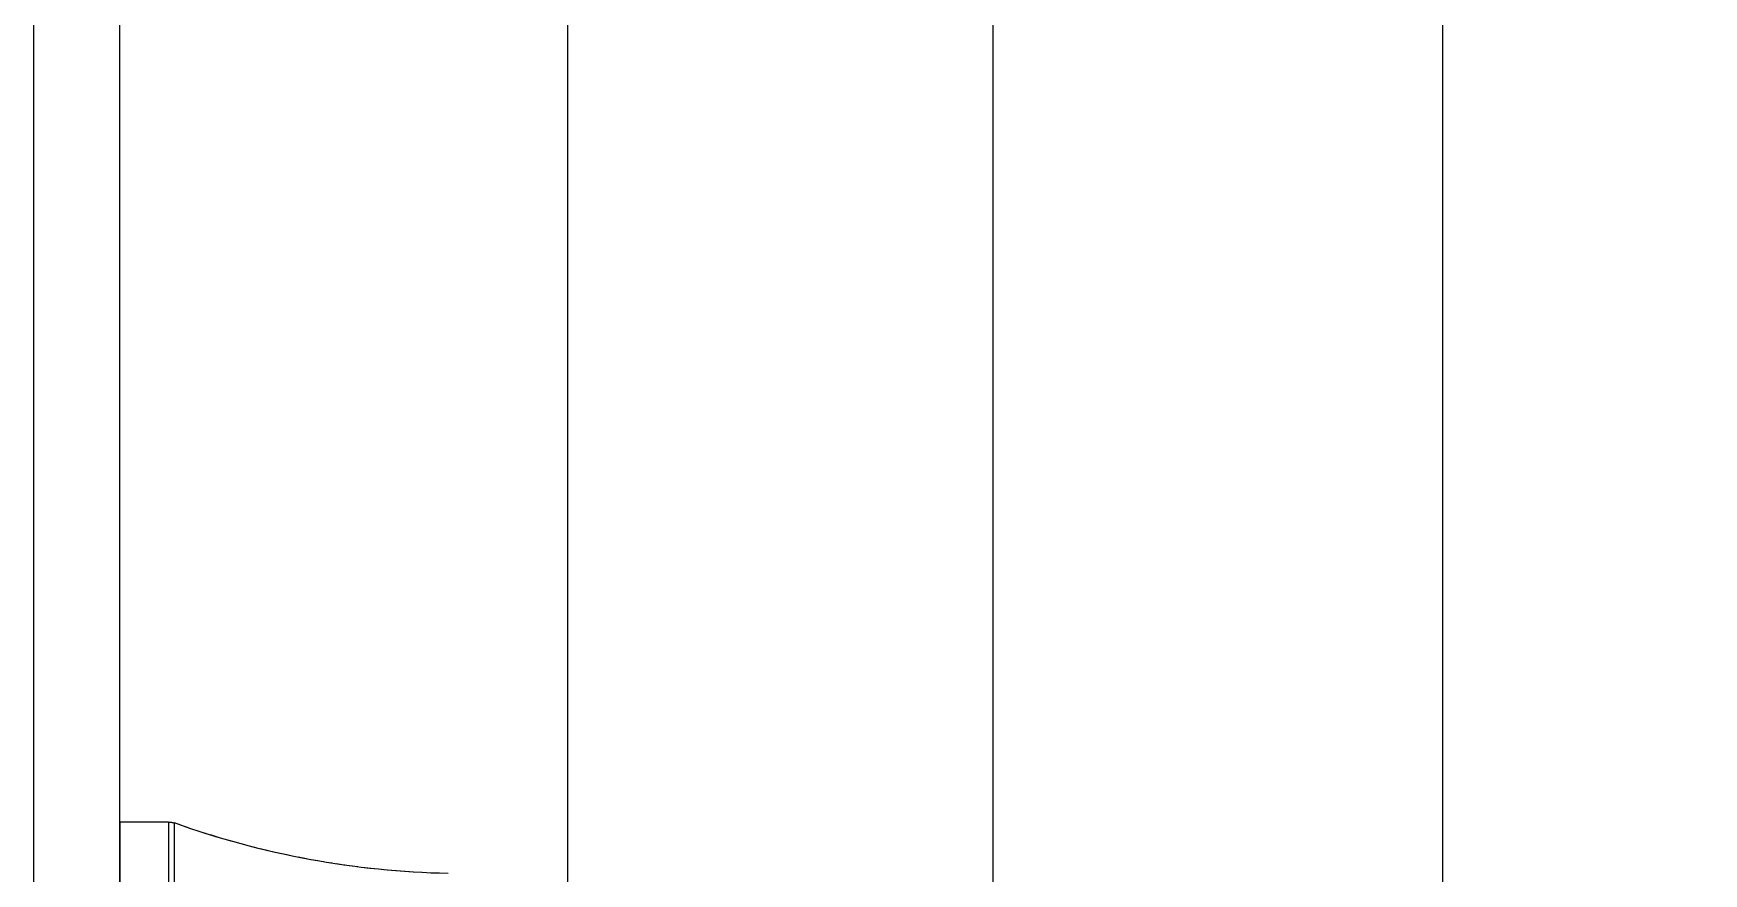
# Model space of a CAD drawing. Header units: millimetres. Extents: x 18456 to 179493, y -203649 to 469211.
# Drawn here: x 130789.6 to 130983, y -182050.1 to -181952.7 of the extents above; entities that cross this region are included whole.
import ezdxf

# ---------------------------------------------------------------- set-up
doc = ezdxf.new("R2010")
doc.units = ezdxf.units.MM
doc.linetypes.add('X-평면도(기본형)$0$HIDDENX2', pattern=[0.75, 0.5, -0.25])
for name, color, linetype, true_color in [('X-평면도(기본형)$0$FIN', 9, 'Continuous', 0x808080), ('X-평면도(기본형)$0$FUR', 6, 'Continuous', 0xff00ff), ('X-평면도(기본형)$0$MC', 7, 'Continuous', 0x7f7fff)]:
    doc.layers.add(name, color=color, linetype=linetype, true_color=true_color)

# ---------------------------------------------------------------- blocks, each defined once
blk = doc.blocks.new('X-평면도(기본형)$0$SB1703 1500')
at = {"layer": 'X-평면도(기본형)$0$FUR', "color": 8, "true_color": 0x808080}
for p, q in [((0, 310), (0, 380)), ((5.65, 310), (5.65, 380)), ((6.33, 379.88), (6.33, 310.11)), ((5.65, 310), (0, 310))]:
    blk.add_line(p, q, dxfattribs=at)
at = {"layer": 'X-평면도(기본형)$0$FUR', "color": 8, "linetype": 'X-평면도(기본형)$0$HIDDENX2', "ltscale": 2, "true_color": 0x808080}
for p, q in [((0, 310), (0, 380)), ((5.65, 310), (5.65, 380)), ((6.33, 379.88), (6.33, 310.11)), ((5.65, 310), (0, 310))]:
    blk.add_line(p, q, dxfattribs=at)
at = {"layer": 'X-평면도(기본형)$0$FUR', "color": 8, "true_color": 0x808080}
for centre, radius, start, end in [((40, 216.66), 99.33, 91.1309, 109.8154), ((5.65, 312), 2, 270, 289.8154)]:
    blk.add_arc(centre, radius, start, end, dxfattribs=at)
at = {"layer": 'X-평면도(기본형)$0$FUR', "color": 8, "linetype": 'X-평면도(기본형)$0$HIDDENX2', "ltscale": 2, "true_color": 0x808080}
for centre, radius, start, end in [((40, 216.66), 99.33, 91.1309, 109.8154), ((5.65, 312), 2, 270, 289.8154)]:
    blk.add_arc(centre, radius, start, end, dxfattribs=at)
for points, degree in [([(0, 800), (0, 299.01), (0, 165.65), (0, 0)], 3), ([(51.85, 68.69), (51.85, 234.35), (51.85, 400)], 2), ([(101.1, 75.68), (101.1, 175.45), (101.1, 275.23), (101.1, 400)], 3), ([(153.19, 137.34), (153.19, 268.67), (153.19, 400)], 2)]:
    blk.add_open_spline(points, degree=degree, dxfattribs=at)
at = {"layer": 'X-평면도(기본형)$0$FUR'}
for points, degree in [([(0, 800), (0, 299.01), (0, 165.65), (0, 0)], 3), ([(51.85, 68.69), (51.85, 234.35), (51.85, 400)], 2)]:
    blk.add_open_spline(points, degree=degree, dxfattribs=at)
at = {"layer": 'X-평면도(기본형)$0$FUR', "color": 8, "true_color": 0x808080}
for points, degree in [([(101.1, 75.68), (101.1, 175.45), (101.1, 275.23), (101.1, 400)], 3), ([(153.19, 137.34), (153.19, 268.67), (153.19, 400)], 2)]:
    blk.add_open_spline(points, degree=degree, dxfattribs=at)
blk = doc.blocks.new('X-평면도(기본형)$0$ba18601500')
at = {"layer": 'X-평면도(기본형)$0$MC'}
blk.add_lwpolyline([(0, -1860), (0, 0), (1500, 0), (1500, -1860)], close=True, dxfattribs=at)
at = {"layer": 'X-평면도(기본형)$0$FUR', "xscale": -1, "rotation": 180}
blk.add_blockref('X-평면도(기본형)$0$SB1703 1500', (0, -1060), dxfattribs=at)

msp = doc.modelspace()

# ---------------------------------------------------------------- linework, layer by layer
at = {"layer": 'X-평면도(기본형)$0$FIN'}
msp.add_line((130789.57, -180664.15), (130789.57, -182544.15), dxfattribs=at)

# ---------------------------------------------------------------- block references
msp.add_blockref('X-평면도(기본형)$0$ba18601500', (130799.57, -180674.15))

doc.saveas('drawing.dxf')
